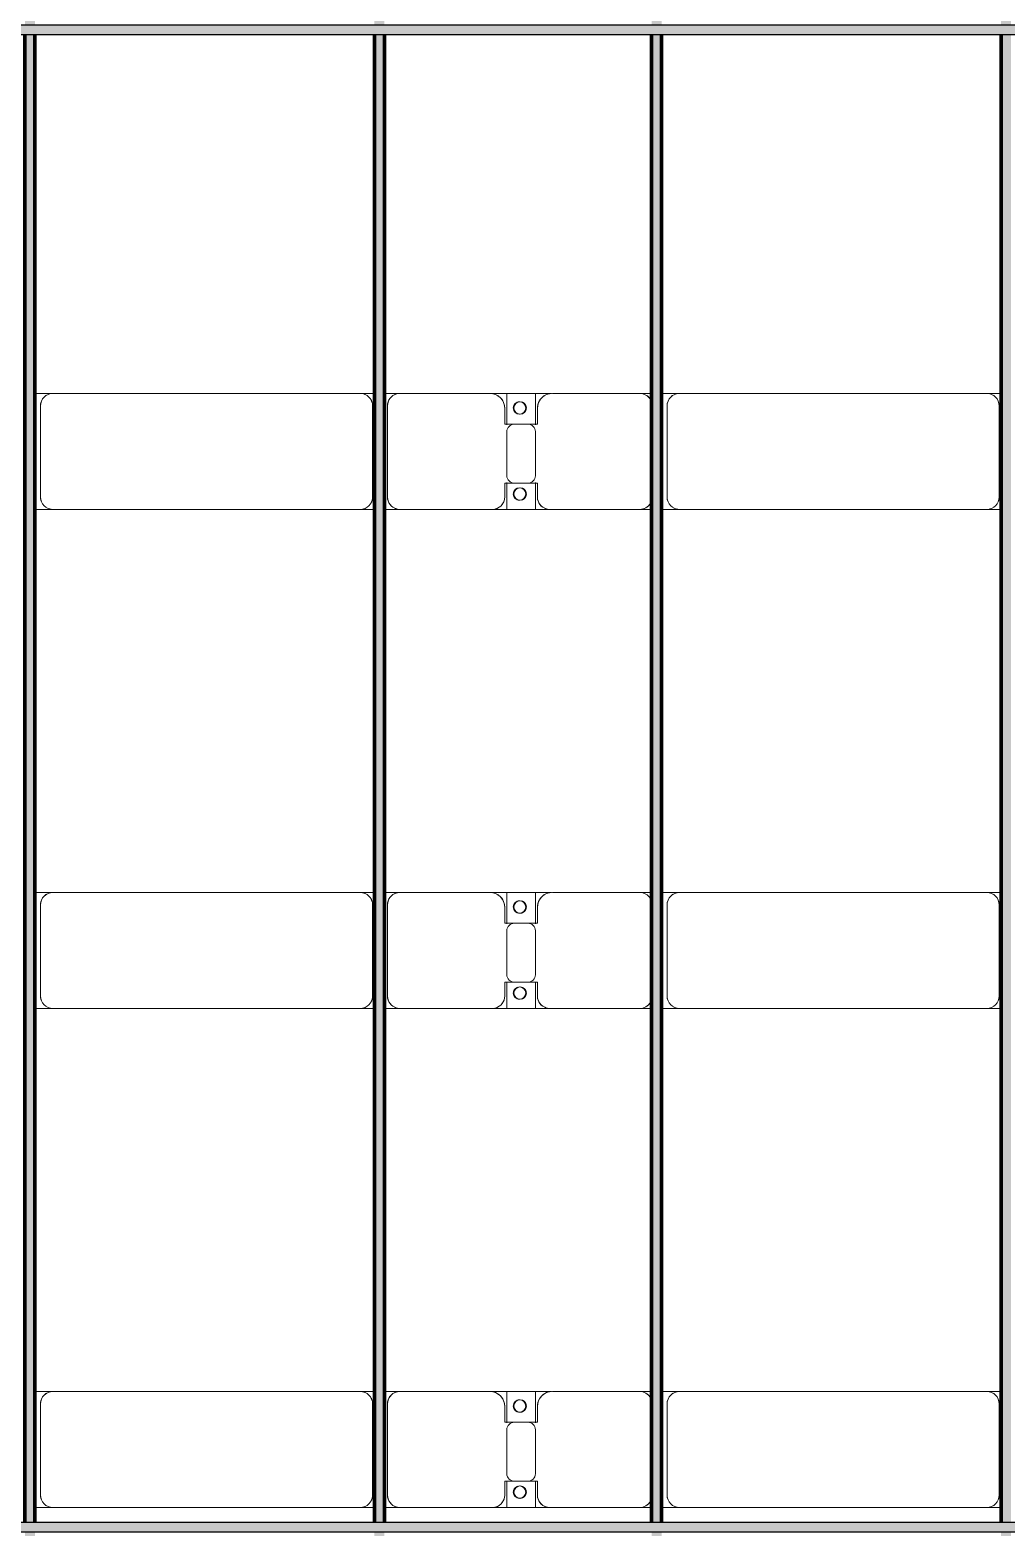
# Model space of a CAD drawing. Header units: millimetres. Extents: x -268744 to 115753, y -96240 to -10461.
# Drawn here: x -109145 to -105235, y -34627 to -28627 of the extents above; entities that cross this region are included whole.
import ezdxf

# ---------------------------------------------------------------- set-up
doc = ezdxf.new("R2010")
doc.units = ezdxf.units.MM
doc.layers.add('A-GENM', color=13, linetype='Continuous', lineweight=9)
doc.layers.add('S-BEAM', color=12, linetype='Continuous', lineweight=9)

# ---------------------------------------------------------------- blocks, each defined once
blk = doc.blocks.new('Dầm C52 - Hộp 40x60-V24-KHUNG KẾT CẤU BÈ PIN 1')
at = {"layer": 'S-BEAM', "lineweight": 25}
blk.add_hatch(color=4, dxfattribs=at).paths.add_polyline_path([(-145811, -20), (145811, -20), (145811, 20), (-145811, 20)])
at = {"layer": 'S-BEAM', "color": 4, "lineweight": 25}
for p, q in [((-145811, 20), (145811, 20)), ((145811, -20), (-145811, -20))]:
    blk.add_line(p, q, dxfattribs=at)
blk = doc.blocks.new('Dầm C52 - Dầm C52-102502-KHUNG KẾT CẤU BÈ PIN 1')
at = {"layer": 'S-BEAM', "lineweight": 140}
h = blk.add_hatch(color=1, dxfattribs=at)
h.paths.add_polyline_path([(-25480.9, 20), (-25480.9, -20), (-25440.9, -20), (-25440.9, 20)])
h.paths.add_polyline_path([(-25400.9, 20), (-25400.9, -20), (-19440.9, -20), (-19443, 20), (-24983.5, 20)])
h.paths.add_polyline_path([(-19400.9, 20), (-19400.9, -20), (-13440.9, -20), (-13440.9, 20), (-18981.3, 20)])
h.paths.add_polyline_path([(-13400.9, -20), (-7440.9, -20), (-7440.9, 20), (-13400.9, 20)])
h.paths.add_polyline_path([(-7400.9, -20), (-1440.9, -20), (-1440.9, 20), (-7400.9, 20)])
h.paths.add_polyline_path([(-1400.9, -20), (4559.1, -20), (4559.1, 20), (-1400.9, 20)])
h.paths.add_polyline_path([(4599.1, 20), (4599.1, -20), (10559.1, -20), (10559.1, 20), (5027.2, 20)])
h.paths.add_polyline_path([(10599.1, -20), (16559.1, -20), (16559.1, 20), (10599.1, 20)])
h.paths.add_polyline_path([(16599.1, 20), (16599.1, -20), (22559.1, -20), (22559.1, 20), (17031.5, 20)])
h.paths.add_polyline_path([(22599.1, -20), (25259.1, -20), (25259.1, 20), (22599.1, 20)])
h.paths.add_polyline_path([(25299.1, -20), (25480.9, -20), (25480.9, 20), (25299.1, 20)])
at = {"layer": 'S-BEAM', "color": 1, "lineweight": 140}
for p, q in [((10599.1, 20), (16559.1, 20)), ((16559.1, -20), (10599.1, -20))]:
    blk.add_line(p, q, dxfattribs=at)
blk = doc.blocks.new('Dầm C52 - Dầm C52-102503-KHUNG KẾT CẤU BÈ PIN 1')
at = {"layer": 'S-BEAM', "lineweight": 140}
h = blk.add_hatch(color=1, dxfattribs=at)
h.paths.add_polyline_path([(-25480.9, 20), (-25480.9, -20), (-25440.9, -20), (-25440.9, 20)])
h.paths.add_polyline_path([(-25400.9, 20), (-25400.9, -20), (-19440.9, -20), (-19443, 20), (-24983.5, 20)])
h.paths.add_polyline_path([(-19400.9, 20), (-19400.9, -20), (-13440.9, -20), (-13440.9, 20), (-17596.2, 20)])
h.paths.add_polyline_path([(-13400.9, -20), (-7440.9, -20), (-7440.9, 20), (-13400.9, 20)])
h.paths.add_polyline_path([(-7400.9, -20), (-1440.9, -20), (-1440.9, 20), (-7400.9, 20)])
h.paths.add_polyline_path([(-1400.9, -20), (4559.1, -20), (4559.1, 20), (-1400.9, 20)])
h.paths.add_polyline_path([(4599.1, -20), (10559.1, -20), (10559.1, 20), (4599.1, 20)])
h.paths.add_polyline_path([(10599.1, 20), (10599.1, -20), (16559.1, -20), (16559.1, 20), (11952.8, 20)])
h.paths.add_polyline_path([(16599.1, -20), (22559.1, -20), (22559.1, 20), (16599.1, 20)])
h.paths.add_polyline_path([(22599.1, -20), (25259.1, -20), (25259.1, 20), (22599.1, 20)])
h.paths.add_polyline_path([(25299.1, -20), (25441.8, -20), (25441.8, 20), (25299.1, 20)])
at = {"layer": 'S-BEAM', "color": 1, "lineweight": 140}
for p, q in [((10599.1, 20), (16559.1, 20)), ((16559.1, -20), (10599.1, -20))]:
    blk.add_line(p, q, dxfattribs=at)
blk = doc.blocks.new('Dai phao do pin - DẢI PHAO ĐỠ PIN-V69-KHUNG KẾT CẤU BÈ PIN 1')
at = {"layer": 'A-GENM', "color": 7}
for p, q in [((-692.4, 241.6), (-620.3, 241.6)), ((-692.4, 241.6), (-620.3, 241.6)), ((610.3, 241.6), (-620.3, 241.6)), ((610.3, 241.6), (667.6, 241.6)), ((610.3, 241.6), (667.6, 241.6)), ((707.6, 241.6), (769.7, 241.6)), ((707.6, 241.6), (769.7, 241.6)), ((1129.7, 241.6), (769.7, 241.6)), ((1129.7, 241.6), (1312.2, 241.6)), ((1312.2, 241.6), (1129.7, 241.6)), ((1197.8, 241.6), (1376.9, 241.6)), ((1197.8, 116.2), (1197.8, 241.6)), ((1376.9, 241.6), (1197.8, 241.6)), ((1312.2, 241.6), (1312.2, 116.2)), ((1730.3, 241.6), (1380.3, 241.6)), ((1730.3, 241.6), (1777.6, 241.6)), ((1730.3, 241.6), (1777.6, 241.6)), ((1817.6, 241.6), (1889.7, 241.6)), ((1817.6, 241.6), (1889.7, 241.6)), ((3120.3, 241.6), (1889.7, 241.6)), ((3120.3, 241.6), (3177.6, 241.6)), ((3120.3, 241.6), (3177.6, 241.6)), ((-670.3, 191.6), (-670.3, -173.4)), ((660.3, -173.4), (660.3, 191.6)), ((719.7, 191.6), (719.7, -173.4)), ((1189.7, 118.2), (1189.7, 181.6)), ((1320.3, 181.6), (1320.3, 118.2)), ((1839.7, 191.6), (1839.7, -173.4)), ((3170.3, -173.4), (3170.3, 191.6)), ((1282.2, 118.2), (1189.7, 118.2)), ((1197.8, 88.2), (1197.8, -88.2)), ((1320.3, 118.2), (1227.8, 118.2)), ((1312.2, -88.2), (1312.2, 88.2)), ((1189.7, -173.4), (1189.7, -118.2)), ((1189.7, -118.2), (1282.2, -118.2)), ((1197.8, -223.4), (1197.8, -116.2)), ((1227.8, -118.2), (1320.3, -118.2)), ((1312.2, -116.2), (1312.2, -223.4)), ((1320.3, -118.2), (1320.3, -173.4)), ((-620.3, -223.4), (-692.4, -223.4)), ((-620.3, -223.4), (-692.4, -223.4)), ((-620.3, -223.4), (610.3, -223.4)), ((667.6, -223.4), (610.3, -223.4)), ((667.6, -223.4), (610.3, -223.4)), ((769.7, -223.4), (707.6, -223.4)), ((769.7, -223.4), (707.6, -223.4)), ((769.7, -223.4), (1139.7, -223.4)), ((1312.2, -223.4), (1139.7, -223.4)), ((1139.7, -223.4), (1312.2, -223.4)), ((1370.3, -223.4), (1197.8, -223.4)), ((1197.8, -223.4), (1370.3, -223.4)), ((1370.3, -223.4), (1730.3, -223.4)), ((1777.6, -223.4), (1730.3, -223.4)), ((1777.6, -223.4), (1730.3, -223.4)), ((1889.7, -223.4), (1817.6, -223.4)), ((1889.7, -223.4), (1817.6, -223.4)), ((1889.7, -223.4), (3120.3, -223.4)), ((3177.6, -223.4), (3120.3, -223.4)), ((3177.6, -223.4), (3120.3, -223.4))]:
    blk.add_line(p, q, dxfattribs=at)
for centre, radius, start, end in [((-620.3, 191.6), 50, 90, 180), ((610.3, 191.6), 50, 360, 90), ((610.3, 191.6), 50, 60, 90), ((769.7, 191.6), 50, 90, 180), ((1129.7, 181.6), 60, 360, 90), ((1380.3, 181.6), 60, 90, 180), ((1730.3, 191.6), 50, 30, 90), ((1889.7, 191.6), 50, 90, 180), ((3120.3, 191.6), 50, 360, 90), ((3120.3, 191.6), 50, 60, 90), ((-620.3, 191.6), 50, 150, 180), ((-620.3, 191.6), 50, 105, 135), ((610.3, 191.6), 50, 15, 30), ((769.7, 191.6), 50, 105, 180), ((1129.7, 181.6), 60, 360, 60), ((1248.6, 183.2), 25, 360, 180), ((1248.6, 183.2), 25, 180, 360), ((1248.6, 183.2), 25, 360, 165), ((1251.4, 183.2), 25, 0, 180), ((1251.4, 183.2), 25, 90, 180), ((1251.4, 183.2), 25, 180, 360), ((1251.4, 183.2), 25, 180, 300), ((1248.6, 183.2), 25, 210, 360), ((1251.4, 183.2), 25, 15, 75), ((1380.3, 181.6), 60, 120, 180), ((1730.3, 191.6), 50, 30, 75), ((1889.7, 191.6), 50, 150, 180), ((1889.7, 191.6), 50, 105, 135), ((3120.3, 191.6), 50, 15, 30), ((1251.4, 183.2), 25, 330, 345), ((1227.8, 88.2), 30, 90, 180), ((1282.2, 88.2), 30, 360, 90), ((1227.8, -88.2), 30, 180, 270), ((1282.2, -88.2), 30, 270, 360), ((-620.3, -173.4), 50, 180, 270), ((-620.3, -173.4), 50, 180, 210), ((610.3, -173.4), 50, 270, 360), ((610.3, -173.4), 50, 330, 360), ((769.7, -173.4), 50, 180, 270), ((769.7, -173.4), 50, 180, 255), ((1139.7, -173.4), 50, 270, 360), ((1139.7, -173.4), 50, 285, 360), ((1248.6, -161.8), 25, 0, 180), ((1248.6, -161.8), 25, 180, 0), ((1248.6, -161.8), 25, 105, 165), ((1248.6, -161.8), 25, 195, 0), ((1251.4, -161.8), 25, 0, 180), ((1251.4, -161.8), 25, 105, 180), ((1251.4, -161.8), 25, 180, 0), ((1251.4, -161.8), 25, 180, 270), ((1248.6, -161.8), 25, 360, 75), ((1251.4, -161.8), 25, 15, 75), ((1251.4, -161.8), 25, 285, 345), ((1370.3, -173.4), 50, 180, 270), ((1370.3, -173.4), 50, 180, 255), ((1889.7, -173.4), 50, 180, 270), ((1889.7, -173.4), 50, 180, 210), ((3120.3, -173.4), 50, 270, 360), ((3120.3, -173.4), 50, 330, 360), ((-620.3, -173.4), 50, 240, 270), ((610.3, -173.4), 50, 285, 300), ((1730.3, -173.4), 50, 270, 330), ((1730.3, -173.4), 50, 285, 330), ((1889.7, -173.4), 50, 240, 270), ((3120.3, -173.4), 50, 285, 300)]:
    blk.add_arc(centre, radius, start, end, dxfattribs=at)
blk = doc.blocks.new('Dai phao do pin - DẢI PHAO ĐỠ PIN-V70-KHUNG KẾT CẤU BÈ PIN 1')
at = {"layer": 'A-GENM', "color": 7}
for p, q in [((-692.4, 241.6), (-620.3, 241.6)), ((-692.4, 241.6), (-620.3, 241.6)), ((610.3, 241.6), (-620.3, 241.6)), ((610.3, 241.6), (667.6, 241.6)), ((610.3, 241.6), (667.6, 241.6)), ((707.6, 241.6), (769.7, 241.6)), ((707.6, 241.6), (769.7, 241.6)), ((1129.7, 241.6), (769.7, 241.6)), ((1129.7, 241.6), (1312.2, 241.6)), ((1312.2, 241.6), (1129.7, 241.6)), ((1197.8, 241.6), (1376.9, 241.6)), ((1197.8, 116.2), (1197.8, 241.6)), ((1376.9, 241.6), (1197.8, 241.6)), ((1312.2, 241.6), (1312.2, 116.2)), ((1730.3, 241.6), (1380.3, 241.6)), ((1730.3, 241.6), (1777.6, 241.6)), ((1730.3, 241.6), (1777.6, 241.6)), ((1817.6, 241.6), (1889.7, 241.6)), ((1817.6, 241.6), (1889.7, 241.6)), ((3120.3, 241.6), (1889.7, 241.6)), ((3120.3, 241.6), (3177.6, 241.6)), ((3120.3, 241.6), (3177.6, 241.6)), ((-670.3, 191.6), (-670.3, -173.4)), ((660.3, -173.4), (660.3, 191.6)), ((719.7, 191.6), (719.7, -173.4)), ((1189.7, 118.2), (1189.7, 181.6)), ((1320.3, 181.6), (1320.3, 118.2)), ((1839.7, 191.6), (1839.7, -173.4)), ((3170.3, -173.4), (3170.3, 191.6)), ((1282.2, 118.2), (1189.7, 118.2)), ((1197.8, 88.2), (1197.8, -88.2)), ((1320.3, 118.2), (1227.8, 118.2)), ((1312.2, -88.2), (1312.2, 88.2)), ((1189.7, -173.4), (1189.7, -118.2)), ((1189.7, -118.2), (1282.2, -118.2)), ((1197.8, -223.4), (1197.8, -116.2)), ((1227.8, -118.2), (1320.3, -118.2)), ((1312.2, -116.2), (1312.2, -223.4)), ((1320.3, -118.2), (1320.3, -173.4)), ((-620.3, -223.4), (-692.4, -223.4)), ((-620.3, -223.4), (-692.4, -223.4)), ((-620.3, -223.4), (610.3, -223.4)), ((667.6, -223.4), (610.3, -223.4)), ((667.6, -223.4), (610.3, -223.4)), ((769.7, -223.4), (707.6, -223.4)), ((769.7, -223.4), (707.6, -223.4)), ((769.7, -223.4), (1139.7, -223.4)), ((1312.2, -223.4), (1139.7, -223.4)), ((1139.7, -223.4), (1312.2, -223.4)), ((1370.3, -223.4), (1197.8, -223.4)), ((1197.8, -223.4), (1370.3, -223.4)), ((1370.3, -223.4), (1730.3, -223.4)), ((1777.6, -223.4), (1730.3, -223.4)), ((1777.6, -223.4), (1730.3, -223.4)), ((1889.7, -223.4), (1817.6, -223.4)), ((1889.7, -223.4), (1817.6, -223.4)), ((1889.7, -223.4), (3120.3, -223.4)), ((3177.6, -223.4), (3120.3, -223.4)), ((3177.6, -223.4), (3120.3, -223.4))]:
    blk.add_line(p, q, dxfattribs=at)
for centre, radius, start, end in [((-620.3, 191.6), 50, 90, 180), ((610.3, 191.6), 50, 360, 90), ((610.3, 191.6), 50, 60, 90), ((769.7, 191.6), 50, 90, 180), ((1129.7, 181.6), 60, 360, 90), ((1380.3, 181.6), 60, 90, 180), ((1730.3, 191.6), 50, 30, 90), ((1889.7, 191.6), 50, 90, 180), ((3120.3, 191.6), 50, 360, 90), ((3120.3, 191.6), 50, 60, 90), ((-620.3, 191.6), 50, 150, 180), ((-620.3, 191.6), 50, 105, 135), ((610.3, 191.6), 50, 15, 30), ((769.7, 191.6), 50, 105, 180), ((1129.7, 181.6), 60, 360, 60), ((1248.6, 183.2), 25, 360, 180), ((1248.6, 183.2), 25, 180, 360), ((1248.6, 183.2), 25, 360, 165), ((1251.4, 183.2), 25, 0, 180), ((1251.4, 183.2), 25, 90, 180), ((1251.4, 183.2), 25, 180, 360), ((1251.4, 183.2), 25, 180, 300), ((1248.6, 183.2), 25, 210, 360), ((1251.4, 183.2), 25, 15, 75), ((1380.3, 181.6), 60, 120, 180), ((1730.3, 191.6), 50, 30, 75), ((1889.7, 191.6), 50, 150, 180), ((1889.7, 191.6), 50, 105, 135), ((3120.3, 191.6), 50, 15, 30), ((1251.4, 183.2), 25, 330, 345), ((1227.8, 88.2), 30, 90, 180), ((1282.2, 88.2), 30, 360, 90), ((1227.8, -88.2), 30, 180, 270), ((1282.2, -88.2), 30, 270, 360), ((-620.3, -173.4), 50, 180, 270), ((-620.3, -173.4), 50, 180, 210), ((610.3, -173.4), 50, 270, 360), ((610.3, -173.4), 50, 330, 360), ((769.7, -173.4), 50, 180, 270), ((769.7, -173.4), 50, 180, 255), ((1139.7, -173.4), 50, 270, 360), ((1139.7, -173.4), 50, 285, 360), ((1248.6, -161.8), 25, 0, 180), ((1248.6, -161.8), 25, 180, 0), ((1248.6, -161.8), 25, 105, 165), ((1248.6, -161.8), 25, 195, 0), ((1251.4, -161.8), 25, 0, 180), ((1251.4, -161.8), 25, 105, 180), ((1251.4, -161.8), 25, 180, 0), ((1251.4, -161.8), 25, 180, 270), ((1248.6, -161.8), 25, 360, 75), ((1251.4, -161.8), 25, 15, 75), ((1251.4, -161.8), 25, 285, 345), ((1370.3, -173.4), 50, 180, 270), ((1370.3, -173.4), 50, 180, 255), ((1889.7, -173.4), 50, 180, 270), ((1889.7, -173.4), 50, 180, 210), ((3120.3, -173.4), 50, 270, 360), ((3120.3, -173.4), 50, 330, 360), ((-620.3, -173.4), 50, 240, 270), ((610.3, -173.4), 50, 285, 300), ((1730.3, -173.4), 50, 270, 330), ((1730.3, -173.4), 50, 285, 330), ((1889.7, -173.4), 50, 240, 270), ((3120.3, -173.4), 50, 285, 300)]:
    blk.add_arc(centre, radius, start, end, dxfattribs=at)
blk = doc.blocks.new('Dai phao do pin - DẢI PHAO ĐỠ PIN-V71-KHUNG KẾT CẤU BÈ PIN 1')
at = {"layer": 'A-GENM', "color": 7}
for p, q in [((-692.4, 241.6), (-620.3, 241.6)), ((-692.4, 241.6), (-620.3, 241.6)), ((610.3, 241.6), (-620.3, 241.6)), ((610.3, 241.6), (667.6, 241.6)), ((610.3, 241.6), (667.6, 241.6)), ((707.6, 241.6), (769.7, 241.6)), ((707.6, 241.6), (769.7, 241.6)), ((1129.7, 241.6), (769.7, 241.6)), ((1129.7, 241.6), (1312.2, 241.6)), ((1312.2, 241.6), (1129.7, 241.6)), ((1197.8, 241.6), (1376.9, 241.6)), ((1197.8, 116.2), (1197.8, 241.6)), ((1376.9, 241.6), (1197.8, 241.6)), ((1312.2, 241.6), (1312.2, 116.2)), ((1730.3, 241.6), (1380.3, 241.6)), ((1730.3, 241.6), (1777.6, 241.6)), ((1730.3, 241.6), (1777.6, 241.6)), ((1817.6, 241.6), (1889.7, 241.6)), ((1817.6, 241.6), (1889.7, 241.6)), ((3120.3, 241.6), (1889.7, 241.6)), ((3120.3, 241.6), (3177.6, 241.6)), ((3120.3, 241.6), (3177.6, 241.6)), ((-670.3, 191.6), (-670.3, -173.4)), ((660.3, -173.4), (660.3, 191.6)), ((719.7, 191.6), (719.7, -173.4)), ((1189.7, 118.2), (1189.7, 181.6)), ((1320.3, 181.6), (1320.3, 118.2)), ((1839.7, 191.6), (1839.7, -173.4)), ((3170.3, -173.4), (3170.3, 191.6)), ((1282.2, 118.2), (1189.7, 118.2)), ((1197.8, 88.2), (1197.8, -88.2)), ((1320.3, 118.2), (1227.8, 118.2)), ((1312.2, -88.2), (1312.2, 88.2)), ((1189.7, -173.4), (1189.7, -118.2)), ((1189.7, -118.2), (1282.2, -118.2)), ((1197.8, -223.4), (1197.8, -116.2)), ((1227.8, -118.2), (1320.3, -118.2)), ((1312.2, -116.2), (1312.2, -223.4)), ((1320.3, -118.2), (1320.3, -173.4)), ((-620.3, -223.4), (-692.4, -223.4)), ((-620.3, -223.4), (-692.4, -223.4)), ((-620.3, -223.4), (610.3, -223.4)), ((667.6, -223.4), (610.3, -223.4)), ((667.6, -223.4), (610.3, -223.4)), ((769.7, -223.4), (707.6, -223.4)), ((769.7, -223.4), (707.6, -223.4)), ((769.7, -223.4), (1139.7, -223.4)), ((1312.2, -223.4), (1139.7, -223.4)), ((1139.7, -223.4), (1312.2, -223.4)), ((1370.3, -223.4), (1197.8, -223.4)), ((1197.8, -223.4), (1370.3, -223.4)), ((1370.3, -223.4), (1730.3, -223.4)), ((1777.6, -223.4), (1730.3, -223.4)), ((1777.6, -223.4), (1730.3, -223.4)), ((1889.7, -223.4), (1817.6, -223.4)), ((1889.7, -223.4), (1817.6, -223.4)), ((1889.7, -223.4), (3120.3, -223.4)), ((3177.6, -223.4), (3120.3, -223.4)), ((3177.6, -223.4), (3120.3, -223.4))]:
    blk.add_line(p, q, dxfattribs=at)
for centre, radius, start, end in [((-620.3, 191.6), 50, 90, 180), ((610.3, 191.6), 50, 360, 90), ((610.3, 191.6), 50, 60, 90), ((769.7, 191.6), 50, 90, 180), ((1129.7, 181.6), 60, 360, 90), ((1380.3, 181.6), 60, 90, 180), ((1730.3, 191.6), 50, 30, 90), ((1889.7, 191.6), 50, 90, 180), ((3120.3, 191.6), 50, 360, 90), ((3120.3, 191.6), 50, 60, 90), ((-620.3, 191.6), 50, 150, 180), ((-620.3, 191.6), 50, 105, 135), ((610.3, 191.6), 50, 15, 30), ((769.7, 191.6), 50, 105, 180), ((1129.7, 181.6), 60, 360, 60), ((1248.6, 183.2), 25, 360, 180), ((1248.6, 183.2), 25, 180, 360), ((1248.6, 183.2), 25, 360, 165), ((1251.4, 183.2), 25, 0, 180), ((1251.4, 183.2), 25, 90, 180), ((1251.4, 183.2), 25, 180, 360), ((1251.4, 183.2), 25, 180, 300), ((1248.6, 183.2), 25, 210, 360), ((1251.4, 183.2), 25, 15, 75), ((1380.3, 181.6), 60, 120, 180), ((1730.3, 191.6), 50, 30, 75), ((1889.7, 191.6), 50, 150, 180), ((1889.7, 191.6), 50, 105, 135), ((3120.3, 191.6), 50, 15, 30), ((1251.4, 183.2), 25, 330, 345), ((1227.8, 88.2), 30, 90, 180), ((1282.2, 88.2), 30, 360, 90), ((1227.8, -88.2), 30, 180, 270), ((1282.2, -88.2), 30, 270, 360), ((-620.3, -173.4), 50, 180, 270), ((-620.3, -173.4), 50, 180, 210), ((610.3, -173.4), 50, 270, 360), ((610.3, -173.4), 50, 330, 360), ((769.7, -173.4), 50, 180, 270), ((769.7, -173.4), 50, 180, 255), ((1139.7, -173.4), 50, 270, 360), ((1139.7, -173.4), 50, 285, 360), ((1248.6, -161.8), 25, 0, 180), ((1248.6, -161.8), 25, 180, 0), ((1248.6, -161.8), 25, 105, 165), ((1248.6, -161.8), 25, 195, 0), ((1251.4, -161.8), 25, 0, 180), ((1251.4, -161.8), 25, 105, 180), ((1251.4, -161.8), 25, 180, 0), ((1251.4, -161.8), 25, 180, 270), ((1248.6, -161.8), 25, 360, 75), ((1251.4, -161.8), 25, 15, 75), ((1251.4, -161.8), 25, 285, 345), ((1370.3, -173.4), 50, 180, 270), ((1370.3, -173.4), 50, 180, 255), ((1889.7, -173.4), 50, 180, 270), ((1889.7, -173.4), 50, 180, 210), ((3120.3, -173.4), 50, 270, 360), ((3120.3, -173.4), 50, 330, 360), ((-620.3, -173.4), 50, 240, 270), ((610.3, -173.4), 50, 285, 300), ((1730.3, -173.4), 50, 270, 330), ((1730.3, -173.4), 50, 285, 330), ((1889.7, -173.4), 50, 240, 270), ((3120.3, -173.4), 50, 285, 300)]:
    blk.add_arc(centre, radius, start, end, dxfattribs=at)
blk = doc.blocks.new('Dầm C52 - Dầm C52-V20-KHUNG KẾT CẤU BÈ PIN 1')
at = {"layer": 'S-BEAM', "lineweight": 140}
h = blk.add_hatch(color=1, dxfattribs=at)
h.paths.add_polyline_path([(-25480.9, 20), (-25480.9, -20), (-25440.9, -20), (-25440.9, 20)])
h.paths.add_polyline_path([(-25400.9, 1.6), (-25400.9, -20), (-19440.9, -20), (-19443, 20), (-25400.9, 20)])
h.paths.add_polyline_path([(-19400.9, -20), (-13440.9, -20), (-13440.9, 20), (-19400.9, 20), (-19400.9, 1.6)])
h.paths.add_polyline_path([(-13400.9, 1.6), (-13400.9, -20), (-7440.9, -20), (-7440.9, 20), (-13400.9, 20)])
h.paths.add_polyline_path([(-7400.9, 20), (-7400.9, -20), (-1440.9, -20), (-1440.9, 20), (-6515.3, 20)])
h.paths.add_polyline_path([(-1400.9, 1.6), (-1400.9, -20), (4559.1, -20), (4559.1, 20), (-1400.9, 20)])
h.paths.add_polyline_path([(4599.1, 1.6), (4599.1, -20), (10559.1, -20), (10559.1, 20), (4599.1, 20)])
h.paths.add_polyline_path([(10599.1, 20), (10599.1, -20), (16559.1, -20), (16559.1, 20), (11029.4, 20)])
h.paths.add_polyline_path([(16599.1, 20), (16599.1, -20), (22559.1, -20), (22559.1, 20), (17493.2, 20)])
h.paths.add_polyline_path([(22599.1, 1.6), (22599.1, -20), (25259.1, -20), (25259.1, 20), (22599.1, 20)])
h.paths.add_polyline_path([(25299.1, -20), (25441.8, -20), (25441.8, 20), (25299.1, 20), (25299.1, 1.6)])
at = {"layer": 'S-BEAM', "color": 1, "lineweight": 140}
blk.add_line((10599.1, 20), (16559.1, 20), dxfattribs=at)
blk = doc.blocks.new('be pin 1_rvt-1-KHUNG KẾT CẤU BÈ PIN 1')
at = {"layer": 'A-GENM', "lineweight": 9}
for name, p in [('Dai phao do pin - DẢI PHAO ĐỠ PIN-V71-KHUNG KẾT CẤU BÈ PIN 1', (-108433.1, -30324.7)), ('Dai phao do pin - DẢI PHAO ĐỠ PIN-V70-KHUNG KẾT CẤU BÈ PIN 1', (-108433.1, -32324.7)), ('Dai phao do pin - DẢI PHAO ĐỠ PIN-V69-KHUNG KẾT CẤU BÈ PIN 1', (-108433.1, -34324.7))]:
    blk.add_blockref(name, p, dxfattribs=at)
at = {"layer": 'S-BEAM', "lineweight": 9, "rotation": 90.00000000032618}
for name, p in [('Dầm C52 - Dầm C52-102502-KHUNG KẾT CẤU BÈ PIN 1', (-109145.5, -45205.6)), ('Dầm C52 - Dầm C52-102502-KHUNG KẾT CẤU BÈ PIN 1', (-106635.5, -45205.6)), ('Dầm C52 - Dầm C52-102503-KHUNG KẾT CẤU BÈ PIN 1', (-107745.5, -45205.6)), ('Dầm C52 - Dầm C52-V20-KHUNG KẾT CẤU BÈ PIN 1', (-105235.5, -45205.6))]:
    blk.add_blockref(name, p, dxfattribs=at)
at = {"layer": 'S-BEAM', "lineweight": 9}
for p in [(-110896.7, -28626.5), (-110896.7, -34626.5)]:
    blk.add_blockref('Dầm C52 - Hộp 40x60-V24-KHUNG KẾT CẤU BÈ PIN 1', p, dxfattribs=at)

msp = doc.modelspace()

# ---------------------------------------------------------------- block references
at = {"lineweight": 5}
msp.add_blockref('be pin 1_rvt-1-KHUNG KẾT CẤU BÈ PIN 1', (0, 0), dxfattribs=at)

doc.saveas('drawing.dxf')
